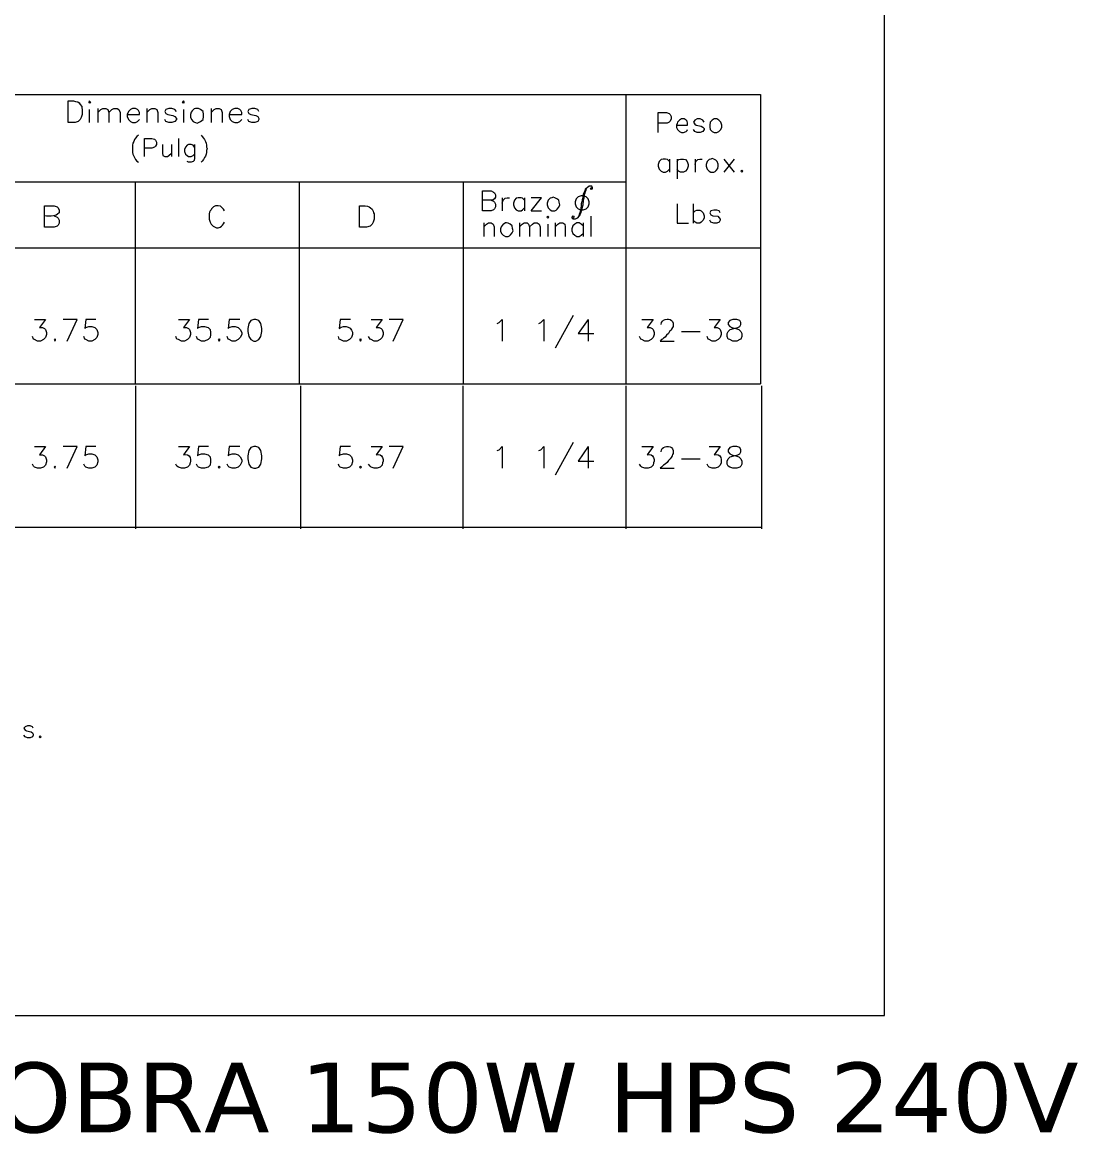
# Model space of a CAD drawing. Extents: x 604418 to 606014, y 1310869 to 1312555.
# Drawn here: x 605449.03 to 605487.78, y 1311102.49 to 1311143.32 of the extents above; entities that cross this region are included whole.
import ezdxf

# ---------------------------------------------------------------- set-up
doc = ezdxf.new("R2010")
doc.units = 0
doc.header["$MEASUREMENT"] = 0
doc.linetypes.add('DASHED', pattern=[0.75, 0.5, -0.25])
doc.layers.get('0').update_dxf_attribs({"color": 10})
doc.layers.add('_Detalles', color=254, linetype='DASHED')
doc.styles.add('ISAAC', font='arial.ttf')

msp = doc.modelspace()

# ---------------------------------------------------------------- linework, layer by layer
at = {"color": 7, "lineweight": 13}
msp.add_lwpolyline([(605420.505, 1311106.841), (605480.689, 1311106.841), (605480.689, 1311184.727), (605420.505, 1311184.727)], close=True, dxfattribs=at)
for points in [[(605423.434, 1311140.668), (605476.128, 1311140.668)], [(605450.711, 1311139.637), (605450.711, 1311140.429), (605450.766, 1311140.429), (605450.821, 1311140.429), (605450.913, 1311140.429), (605450.987, 1311140.41), (605451.061, 1311140.392), (605451.116, 1311140.355), (605451.153, 1311140.3), (605451.208, 1311140.226), (605451.208, 1311140.171), (605451.226, 1311140.116), (605451.226, 1311139.931), (605451.19, 1311139.821), (605451.153, 1311139.747), (605451.079, 1311139.673), (605450.969, 1311139.637), (605450.711, 1311139.637)], [(605451.466, 1311140.373), (605451.484, 1311140.355), (605451.54, 1311140.373), (605451.484, 1311140.429), (605451.466, 1311140.373)], [(605454.892, 1311140.373), (605454.947, 1311140.355), (605454.984, 1311140.373), (605454.947, 1311140.429), (605454.892, 1311140.373)], [(605471.192, 1311140.668), (605471.192, 1311130.041)], [(605476.128, 1311140.668), (605476.128, 1311130.041)], [(605451.484, 1311140.116), (605451.484, 1311139.637)], [(605451.797, 1311140.152), (605451.797, 1311139.637)], [(605451.797, 1311140.005), (605451.908, 1311140.116), (605451.982, 1311140.152), (605452.092, 1311140.152), (605452.166, 1311140.116), (605452.203, 1311140.005), (605452.203, 1311139.637)], [(605452.203, 1311140.005), (605452.313, 1311140.116), (605452.387, 1311140.152), (605452.516, 1311140.152), (605452.571, 1311140.116), (605452.626, 1311140.005), (605452.626, 1311139.637)], [(605452.884, 1311139.931), (605453.326, 1311139.931), (605453.326, 1311140.005), (605453.289, 1311140.079), (605453.252, 1311140.116), (605453.179, 1311140.152), (605453.068, 1311140.152), (605452.995, 1311140.116), (605452.921, 1311140.042), (605452.884, 1311139.931), (605452.884, 1311139.858), (605452.921, 1311139.747), (605452.995, 1311139.673), (605453.068, 1311139.637), (605453.179, 1311139.637), (605453.252, 1311139.673), (605453.326, 1311139.747)], [(605453.602, 1311140.152), (605453.602, 1311139.637)], [(605453.602, 1311140.005), (605453.713, 1311140.116), (605453.787, 1311140.152), (605453.897, 1311140.152), (605453.971, 1311140.116), (605454.008, 1311140.005), (605454.008, 1311139.637)], [(605454.689, 1311140.042), (605454.634, 1311140.116), (605454.523, 1311140.152), (605454.413, 1311140.152), (605454.302, 1311140.116), (605454.265, 1311140.042), (605454.302, 1311139.968), (605454.376, 1311139.931), (605454.56, 1311139.894), (605454.634, 1311139.858), (605454.689, 1311139.784), (605454.689, 1311139.747), (605454.634, 1311139.673), (605454.523, 1311139.637), (605454.413, 1311139.637), (605454.302, 1311139.673), (605454.265, 1311139.747)], [(605454.947, 1311140.116), (605454.947, 1311139.637)], [(605455.389, 1311140.152), (605455.334, 1311140.134), (605455.297, 1311140.097), (605455.26, 1311140.06), (605455.223, 1311140.023), (605455.205, 1311139.931), (605455.205, 1311139.839), (605455.242, 1311139.747), (605455.297, 1311139.673), (605455.352, 1311139.655), (605455.389, 1311139.637), (605455.444, 1311139.618), (605455.499, 1311139.637), (605455.573, 1311139.673), (605455.665, 1311139.747), (605455.684, 1311139.858), (605455.684, 1311139.931), (605455.665, 1311140.042), (605455.573, 1311140.116), (605455.499, 1311140.152), (605455.389, 1311140.152)], [(605455.96, 1311140.152), (605455.96, 1311139.637)], [(605455.96, 1311140.005), (605456.07, 1311140.116), (605456.144, 1311140.152), (605456.255, 1311140.152), (605456.328, 1311140.116), (605456.365, 1311140.005), (605456.365, 1311139.637)], [(605456.623, 1311139.931), (605457.083, 1311139.931), (605457.083, 1311140.005), (605457.047, 1311140.079), (605457.01, 1311140.116), (605456.936, 1311140.152), (605456.826, 1311140.152), (605456.733, 1311140.116), (605456.66, 1311140.042), (605456.623, 1311139.931), (605456.623, 1311139.858), (605456.66, 1311139.747), (605456.733, 1311139.673), (605456.826, 1311139.637), (605456.936, 1311139.637), (605457.01, 1311139.673), (605457.083, 1311139.747)], [(605457.71, 1311140.042), (605457.673, 1311140.116), (605457.562, 1311140.152), (605457.452, 1311140.152), (605457.341, 1311140.116), (605457.304, 1311140.042), (605457.341, 1311139.968), (605457.415, 1311139.931), (605457.599, 1311139.894), (605457.673, 1311139.858), (605457.71, 1311139.784), (605457.71, 1311139.747), (605457.673, 1311139.673), (605457.562, 1311139.637), (605457.452, 1311139.637), (605457.341, 1311139.673), (605457.304, 1311139.747)], [(605472.37, 1311139.268), (605472.37, 1311140.005), (605472.683, 1311140.005), (605472.776, 1311139.968), (605472.812, 1311139.931), (605472.849, 1311139.858), (605472.849, 1311139.802), (605472.849, 1311139.766), (605472.812, 1311139.692), (605472.776, 1311139.655), (605472.702, 1311139.618), (605472.61, 1311139.618), (605472.536, 1311139.618), (605472.444, 1311139.618), (605472.37, 1311139.618)], [(605473.052, 1311139.545), (605473.457, 1311139.545), (605473.457, 1311139.618), (605473.439, 1311139.692), (605473.402, 1311139.729), (605473.328, 1311139.766), (605473.236, 1311139.766), (605473.162, 1311139.729), (605473.089, 1311139.655), (605473.07, 1311139.6), (605473.052, 1311139.545), (605473.052, 1311139.508), (605473.052, 1311139.452), (605473.089, 1311139.379), (605473.162, 1311139.305), (605473.236, 1311139.268), (605473.31, 1311139.268), (605473.402, 1311139.305), (605473.439, 1311139.342), (605473.457, 1311139.379)], [(605474.065, 1311139.655), (605474.01, 1311139.729), (605473.917, 1311139.766), (605473.807, 1311139.766), (605473.715, 1311139.729), (605473.678, 1311139.655), (605473.715, 1311139.581), (605473.77, 1311139.545), (605473.954, 1311139.508), (605474.01, 1311139.471), (605474.065, 1311139.416), (605474.065, 1311139.379), (605474.01, 1311139.305), (605473.917, 1311139.268), (605473.807, 1311139.268), (605473.715, 1311139.305), (605473.678, 1311139.379)], [(605474.433, 1311139.766), (605474.359, 1311139.729), (605474.286, 1311139.655), (605474.267, 1311139.545), (605474.267, 1311139.471), (605474.286, 1311139.379), (605474.359, 1311139.305), (605474.433, 1311139.268), (605474.525, 1311139.268), (605474.599, 1311139.305), (605474.673, 1311139.379), (605474.709, 1311139.471), (605474.709, 1311139.545), (605474.673, 1311139.655), (605474.599, 1311139.729), (605474.525, 1311139.766), (605474.433, 1311139.766)], [(605453.289, 1311139.176), (605453.234, 1311139.121), (605453.179, 1311139.066), (605453.142, 1311139.01), (605453.124, 1311138.937), (605453.087, 1311138.882), (605453.068, 1311138.808), (605453.068, 1311138.734), (605453.068, 1311138.679), (605453.068, 1311138.605), (605453.068, 1311138.532), (605453.087, 1311138.476), (605453.124, 1311138.403), (605453.142, 1311138.347), (605453.179, 1311138.274), (605453.234, 1311138.218), (605453.289, 1311138.182)], [(605455.592, 1311139.176), (605455.628, 1311139.121), (605455.684, 1311139.066), (605455.72, 1311139.01), (605455.757, 1311138.937), (605455.776, 1311138.882), (605455.794, 1311138.808), (605455.794, 1311138.734), (605455.813, 1311138.679), (605455.794, 1311138.605), (605455.794, 1311138.532), (605455.776, 1311138.476), (605455.757, 1311138.403), (605455.72, 1311138.347), (605455.684, 1311138.274), (605455.628, 1311138.218), (605455.592, 1311138.182)], [(605453.51, 1311138.384), (605453.51, 1311139.047), (605453.787, 1311139.047), (605453.879, 1311139.029), (605453.915, 1311138.992), (605453.952, 1311138.918), (605453.952, 1311138.826), (605453.915, 1311138.771), (605453.879, 1311138.734), (605453.787, 1311138.697), (605453.51, 1311138.697)], [(605454.173, 1311138.826), (605454.173, 1311138.513), (605454.192, 1311138.421), (605454.265, 1311138.384), (605454.358, 1311138.384), (605454.413, 1311138.421), (605454.505, 1311138.513)], [(605454.505, 1311138.826), (605454.505, 1311138.384)], [(605454.763, 1311139.047), (605454.763, 1311138.384)], [(605455.352, 1311138.734), (605455.297, 1311138.808), (605455.223, 1311138.826), (605455.131, 1311138.826), (605455.076, 1311138.808), (605455.021, 1311138.734), (605454.984, 1311138.642), (605454.984, 1311138.568), (605455.021, 1311138.476), (605455.076, 1311138.421), (605455.131, 1311138.384), (605455.223, 1311138.384), (605455.297, 1311138.421), (605455.352, 1311138.476)], [(605455.352, 1311138.826), (605455.352, 1311138.329), (605455.334, 1311138.237), (605455.297, 1311138.2), (605455.223, 1311138.182), (605455.131, 1311138.182), (605455.076, 1311138.2)], [(605472.794, 1311138.2), (605472.72, 1311138.274), (605472.647, 1311138.292), (605472.555, 1311138.292), (605472.481, 1311138.274), (605472.407, 1311138.2), (605472.37, 1311138.09), (605472.37, 1311138.034), (605472.407, 1311137.924), (605472.481, 1311137.85), (605472.555, 1311137.813), (605472.647, 1311137.813), (605472.72, 1311137.85), (605472.794, 1311137.924)], [(605472.794, 1311138.292), (605472.794, 1311137.813)], [(605473.07, 1311138.292), (605473.07, 1311137.574)], [(605473.07, 1311138.2), (605473.125, 1311138.274), (605473.199, 1311138.292), (605473.31, 1311138.292), (605473.383, 1311138.274), (605473.439, 1311138.2), (605473.475, 1311138.09), (605473.475, 1311138.034), (605473.439, 1311137.924), (605473.383, 1311137.85), (605473.31, 1311137.813), (605473.199, 1311137.813), (605473.125, 1311137.85), (605473.07, 1311137.924)], [(605473.733, 1311138.292), (605473.733, 1311137.813)], [(605473.733, 1311138.09), (605473.752, 1311138.2), (605473.825, 1311138.274), (605473.899, 1311138.292), (605473.991, 1311138.292)], [(605474.304, 1311138.292), (605474.249, 1311138.274), (605474.175, 1311138.2), (605474.138, 1311138.09), (605474.138, 1311138.034), (605474.175, 1311137.924), (605474.249, 1311137.85), (605474.304, 1311137.813), (605474.415, 1311137.813), (605474.47, 1311137.832), (605474.507, 1311137.869), (605474.562, 1311137.942), (605474.581, 1311138.034), (605474.581, 1311138.108), (605474.544, 1311138.2), (605474.488, 1311138.255), (605474.415, 1311138.292), (605474.359, 1311138.311), (605474.304, 1311138.292)], [(605474.783, 1311138.292), (605475.17, 1311137.813)], [(605475.17, 1311138.292), (605474.783, 1311137.813)], [(605475.446, 1311137.887), (605475.409, 1311137.85), (605475.446, 1311137.813), (605475.483, 1311137.85), (605475.446, 1311137.887)], [(605441.133, 1311137.463), (605471.192, 1311137.463)], [(605453.179, 1311130.041), (605453.179, 1311137.463)], [(605459.201, 1311130.041), (605459.201, 1311137.463)], [(605465.224, 1311130.041), (605465.224, 1311137.463)], [(605465.924, 1311136.395), (605465.924, 1311137.132), (605466.237, 1311137.132), (605466.329, 1311137.077), (605466.366, 1311137.058), (605466.403, 1311136.984), (605466.403, 1311136.929), (605466.403, 1311136.892), (605466.366, 1311136.837), (605466.311, 1311136.8), (605466.237, 1311136.782), (605466.145, 1311136.782), (605466.071, 1311136.782), (605465.979, 1311136.782), (605465.924, 1311136.782)], [(605469.737, 1311137.205), (605469.718, 1311137.15), (605469.7, 1311137.095), (605469.681, 1311137.04), (605469.663, 1311136.984), (605469.644, 1311136.911), (605469.644, 1311136.856), (605469.626, 1311136.782), (605469.626, 1311136.727), (605469.608, 1311136.653), (605469.608, 1311136.598), (605469.589, 1311136.524), (605469.571, 1311136.45), (605469.552, 1311136.395), (605469.534, 1311136.321), (605469.516, 1311136.266), (605469.479, 1311136.211), (605469.405, 1311136.119), (605469.331, 1311136.082), (605469.258, 1311136.082), (605469.221, 1311136.119), (605469.221, 1311136.156), (605469.258, 1311136.211), (605469.295, 1311136.156), (605469.258, 1311136.119)], [(605469.939, 1311137.242), (605469.884, 1311137.205), (605469.939, 1311137.187), (605469.958, 1311137.205), (605469.958, 1311137.242), (605469.939, 1311137.298), (605469.847, 1311137.298), (605469.773, 1311137.242), (605469.7, 1311137.187), (605469.681, 1311137.132), (605469.644, 1311137.058), (605469.626, 1311137.003), (605469.608, 1311136.929), (605469.608, 1311136.874), (605469.589, 1311136.8), (605469.571, 1311136.727), (605469.552, 1311136.653), (605469.552, 1311136.579), (605469.534, 1311136.506), (605469.534, 1311136.45), (605469.516, 1311136.377), (605469.497, 1311136.321), (605469.479, 1311136.266), (605469.46, 1311136.211), (605469.442, 1311136.156)], [(605466.237, 1311136.782), (605466.329, 1311136.745), (605466.366, 1311136.708), (605466.403, 1311136.635), (605466.403, 1311136.542), (605466.366, 1311136.469), (605466.329, 1311136.432), (605466.237, 1311136.395), (605465.924, 1311136.395)], [(605466.642, 1311136.874), (605466.642, 1311136.395)], [(605466.642, 1311136.671), (605466.679, 1311136.782), (605466.753, 1311136.856), (605466.827, 1311136.874), (605466.919, 1311136.874)], [(605467.471, 1311136.782), (605467.397, 1311136.856), (605467.342, 1311136.874), (605467.232, 1311136.874), (605467.158, 1311136.856), (605467.103, 1311136.782), (605467.066, 1311136.671), (605467.066, 1311136.616), (605467.103, 1311136.506), (605467.158, 1311136.432), (605467.232, 1311136.395), (605467.342, 1311136.395), (605467.397, 1311136.432), (605467.471, 1311136.506)], [(605467.471, 1311136.874), (605467.471, 1311136.395)], [(605467.711, 1311136.395), (605468.097, 1311136.874), (605467.711, 1311136.874)], [(605468.466, 1311136.874), (605468.41, 1311136.856), (605468.337, 1311136.782), (605468.3, 1311136.671), (605468.3, 1311136.616), (605468.337, 1311136.506), (605468.41, 1311136.432), (605468.466, 1311136.395), (605468.576, 1311136.395), (605468.631, 1311136.413), (605468.668, 1311136.45), (605468.724, 1311136.524), (605468.76, 1311136.616), (605468.742, 1311136.708), (605468.724, 1311136.782), (605468.65, 1311136.837), (605468.576, 1311136.874), (605468.521, 1311136.892), (605468.466, 1311136.874)], [(605469.552, 1311136.948), (605469.442, 1311136.911), (605469.368, 1311136.837), (605469.331, 1311136.727), (605469.331, 1311136.653), (605469.368, 1311136.542), (605469.442, 1311136.469), (605469.552, 1311136.432), (605469.626, 1311136.432), (605469.737, 1311136.469), (605469.81, 1311136.542), (605469.847, 1311136.653), (605469.847, 1311136.727), (605469.81, 1311136.837), (605469.737, 1311136.911), (605469.626, 1311136.948), (605469.552, 1311136.948)], [(605473.07, 1311136.653), (605473.07, 1311135.935), (605473.494, 1311135.935)], [(605473.66, 1311136.653), (605473.66, 1311135.935)], [(605449.845, 1311135.787), (605449.845, 1311136.579), (605450.195, 1311136.579), (605450.306, 1311136.542), (605450.342, 1311136.506), (605450.379, 1311136.413), (605450.379, 1311136.377), (605450.379, 1311136.321), (605450.324, 1311136.266), (605450.269, 1311136.229), (605450.177, 1311136.211), (605450.085, 1311136.192), (605449.992, 1311136.192), (605449.919, 1311136.192), (605449.845, 1311136.211)], [(605456.457, 1311136.395), (605456.42, 1311136.45), (605456.383, 1311136.487), (605456.347, 1311136.524), (605456.31, 1311136.561), (605456.218, 1311136.579), (605456.126, 1311136.579), (605456.052, 1311136.542), (605455.978, 1311136.469), (605455.96, 1311136.432), (605455.923, 1311136.395), (605455.905, 1311136.34), (605455.886, 1311136.285), (605455.886, 1311136.082), (605455.923, 1311135.971), (605455.96, 1311135.898), (605456.034, 1311135.824), (605456.107, 1311135.787), (605456.162, 1311135.769), (605456.218, 1311135.769), (605456.291, 1311135.787), (605456.347, 1311135.824), (605456.383, 1311135.861), (605456.42, 1311135.916), (605456.457, 1311135.971)], [(605461.412, 1311135.787), (605461.412, 1311136.579), (605461.467, 1311136.579), (605461.522, 1311136.579), (605461.614, 1311136.579), (605461.706, 1311136.561), (605461.762, 1311136.542), (605461.817, 1311136.506), (605461.872, 1311136.45), (605461.909, 1311136.377), (605461.927, 1311136.321), (605461.946, 1311136.285), (605461.946, 1311136.082), (605461.909, 1311135.971), (605461.872, 1311135.898), (605461.798, 1311135.824), (605461.669, 1311135.787), (605461.412, 1311135.787)], [(605467.711, 1311136.395), (605468.097, 1311136.395)], [(605473.66, 1311136.321), (605473.733, 1311136.395), (605473.789, 1311136.413), (605473.899, 1311136.413), (605473.954, 1311136.395), (605474.028, 1311136.321), (605474.065, 1311136.211), (605474.065, 1311136.137), (605474.028, 1311136.045), (605473.954, 1311135.971), (605473.899, 1311135.935), (605473.789, 1311135.935), (605473.733, 1311135.971), (605473.66, 1311136.045)], [(605474.654, 1311136.321), (605474.617, 1311136.395), (605474.525, 1311136.413), (605474.415, 1311136.413), (605474.304, 1311136.395), (605474.267, 1311136.321), (605474.304, 1311136.248), (605474.378, 1311136.211), (605474.562, 1311136.192), (605474.617, 1311136.137), (605474.654, 1311136.082), (605474.654, 1311136.045), (605474.617, 1311135.971), (605474.525, 1311135.935), (605474.415, 1311135.935), (605474.304, 1311135.971), (605474.267, 1311136.045)], [(605450.195, 1311136.211), (605450.306, 1311136.156), (605450.342, 1311136.119), (605450.379, 1311136.045), (605450.379, 1311135.935), (605450.342, 1311135.861), (605450.306, 1311135.824), (605450.195, 1311135.787), (605449.845, 1311135.787)], [(605465.979, 1311135.953), (605465.979, 1311135.456)], [(605465.979, 1311135.806), (605466.071, 1311135.898), (605466.145, 1311135.953), (605466.237, 1311135.953), (605466.311, 1311135.898), (605466.348, 1311135.806), (605466.348, 1311135.456)], [(605466.771, 1311135.953), (605466.716, 1311135.916), (605466.679, 1311135.898), (605466.606, 1311135.806), (605466.587, 1311135.732), (605466.587, 1311135.64), (605466.624, 1311135.566), (605466.679, 1311135.493), (605466.771, 1311135.456), (605466.808, 1311135.456), (605466.863, 1311135.456), (605466.919, 1311135.474), (605466.955, 1311135.511), (605467.011, 1311135.585), (605467.048, 1311135.658), (605467.029, 1311135.75), (605467.011, 1311135.843), (605466.937, 1311135.898), (605466.863, 1311135.935), (605466.808, 1311135.953), (605466.771, 1311135.953)], [(605467.287, 1311135.953), (605467.287, 1311135.456)], [(605467.287, 1311135.806), (605467.379, 1311135.898), (605467.453, 1311135.953), (605467.563, 1311135.953), (605467.618, 1311135.898), (605467.655, 1311135.806), (605467.655, 1311135.456)], [(605467.655, 1311135.806), (605467.766, 1311135.898), (605467.821, 1311135.953), (605467.932, 1311135.953), (605468.005, 1311135.898), (605468.042, 1311135.806), (605468.042, 1311135.456)], [(605468.282, 1311136.156), (605468.318, 1311136.119), (605468.355, 1311136.156), (605468.318, 1311136.192), (605468.282, 1311136.156)], [(605468.318, 1311135.898), (605468.318, 1311135.456)], [(605468.595, 1311135.953), (605468.595, 1311135.456)], [(605468.595, 1311135.806), (605468.687, 1311135.898), (605468.76, 1311135.953), (605468.871, 1311135.953), (605468.945, 1311135.898), (605468.963, 1311135.806), (605468.963, 1311135.456)], [(605469.626, 1311135.843), (605469.552, 1311135.898), (605469.479, 1311135.953), (605469.387, 1311135.953), (605469.313, 1311135.898), (605469.239, 1311135.843), (605469.202, 1311135.732), (605469.202, 1311135.658), (605469.239, 1311135.566), (605469.313, 1311135.493), (605469.387, 1311135.456), (605469.479, 1311135.456), (605469.552, 1311135.493), (605469.626, 1311135.566)], [(605469.626, 1311135.953), (605469.626, 1311135.456)], [(605469.902, 1311136.192), (605469.902, 1311135.456)], [(605423.434, 1311135.032), (605476.128, 1311135.032)], [(605469.258, 1311132.546), (605468.595, 1311131.349)], [(605449.477, 1311132.398), (605449.882, 1311132.398), (605449.661, 1311132.104), (605449.771, 1311132.104), (605449.845, 1311132.067), (605449.882, 1311132.03), (605449.919, 1311131.919), (605449.919, 1311131.846), (605449.882, 1311131.735), (605449.808, 1311131.662), (605449.698, 1311131.606), (605449.587, 1311131.606), (605449.477, 1311131.662), (605449.44, 1311131.68), (605449.403, 1311131.772)], [(605450.674, 1311131.606), (605451.042, 1311132.398), (605450.527, 1311132.398)], [(605451.724, 1311132.398), (605451.355, 1311132.398), (605451.319, 1311132.067), (605451.355, 1311132.104), (605451.466, 1311132.141), (605451.576, 1311132.141), (605451.687, 1311132.104), (605451.761, 1311132.03), (605451.797, 1311131.919), (605451.797, 1311131.846), (605451.761, 1311131.735), (605451.687, 1311131.662), (605451.576, 1311131.606), (605451.466, 1311131.606), (605451.355, 1311131.662), (605451.319, 1311131.68), (605451.282, 1311131.772)], [(605454.763, 1311132.398), (605455.168, 1311132.398), (605454.947, 1311132.104), (605455.057, 1311132.104), (605455.131, 1311132.067), (605455.168, 1311132.03), (605455.205, 1311131.919), (605455.205, 1311131.846), (605455.168, 1311131.735), (605455.094, 1311131.662), (605454.984, 1311131.606), (605454.873, 1311131.606), (605454.763, 1311131.662), (605454.707, 1311131.68), (605454.671, 1311131.772)], [(605455.868, 1311132.398), (605455.499, 1311132.398), (605455.463, 1311132.067), (605455.499, 1311132.104), (605455.61, 1311132.141), (605455.72, 1311132.141), (605455.849, 1311132.104), (605455.923, 1311132.03), (605455.941, 1311131.919), (605455.941, 1311131.846), (605455.923, 1311131.735), (605455.849, 1311131.662), (605455.72, 1311131.606), (605455.61, 1311131.606), (605455.499, 1311131.662), (605455.463, 1311131.68), (605455.426, 1311131.772)], [(605457.01, 1311132.398), (605456.623, 1311132.398), (605456.586, 1311132.067), (605456.623, 1311132.104), (605456.733, 1311132.141), (605456.844, 1311132.141), (605456.954, 1311132.104), (605457.028, 1311132.03), (605457.083, 1311131.919), (605457.083, 1311131.846), (605457.028, 1311131.735), (605456.954, 1311131.662), (605456.844, 1311131.606), (605456.733, 1311131.606), (605456.623, 1311131.662), (605456.586, 1311131.68), (605456.549, 1311131.772)], [(605457.525, 1311132.398), (605457.415, 1311132.362), (605457.341, 1311132.251), (605457.304, 1311132.067), (605457.304, 1311131.956), (605457.341, 1311131.772), (605457.415, 1311131.662), (605457.525, 1311131.606), (605457.599, 1311131.606), (605457.71, 1311131.662), (605457.783, 1311131.772), (605457.82, 1311131.956), (605457.82, 1311132.067), (605457.783, 1311132.251), (605457.71, 1311132.362), (605457.599, 1311132.398), (605457.525, 1311132.398)], [(605461.08, 1311132.398), (605460.693, 1311132.398), (605460.656, 1311132.067), (605460.73, 1311132.122), (605460.822, 1311132.141), (605460.914, 1311132.141), (605460.988, 1311132.122), (605461.062, 1311132.085), (605461.117, 1311132.012), (605461.154, 1311131.938), (605461.154, 1311131.883), (605461.154, 1311131.846), (605461.117, 1311131.735), (605461.043, 1311131.662), (605460.933, 1311131.606), (605460.822, 1311131.606), (605460.693, 1311131.662), (605460.656, 1311131.68), (605460.638, 1311131.772)], [(605461.835, 1311132.398), (605462.24, 1311132.398), (605462.019, 1311132.104), (605462.13, 1311132.104), (605462.204, 1311132.067), (605462.24, 1311132.03), (605462.277, 1311131.919), (605462.277, 1311131.846), (605462.24, 1311131.735), (605462.167, 1311131.662), (605462.056, 1311131.606), (605461.946, 1311131.606), (605461.835, 1311131.662), (605461.798, 1311131.68), (605461.743, 1311131.772)], [(605462.646, 1311131.606), (605463.014, 1311132.398), (605462.498, 1311132.398)], [(605466.458, 1311132.251), (605466.532, 1311132.288), (605466.642, 1311132.398), (605466.642, 1311131.606)], [(605467.987, 1311132.251), (605468.061, 1311132.288), (605468.171, 1311132.398), (605468.171, 1311131.606)], [(605469.81, 1311132.398), (605469.442, 1311131.883), (605470.013, 1311131.883)], [(605469.81, 1311132.398), (605469.81, 1311131.606)], [(605471.781, 1311132.398), (605472.186, 1311132.398), (605471.965, 1311132.104), (605472.076, 1311132.104), (605472.149, 1311132.067), (605472.186, 1311132.03), (605472.223, 1311131.919), (605472.223, 1311131.846), (605472.186, 1311131.735), (605472.112, 1311131.662), (605472.002, 1311131.606), (605471.891, 1311131.606), (605471.781, 1311131.662), (605471.744, 1311131.68), (605471.689, 1311131.772)], [(605472.481, 1311132.214), (605472.499, 1311132.288), (605472.536, 1311132.343), (605472.573, 1311132.38), (605472.628, 1311132.398), (605472.702, 1311132.417), (605472.757, 1311132.417), (605472.812, 1311132.398), (605472.868, 1311132.362), (605472.904, 1311132.325), (605472.923, 1311132.269), (605472.923, 1311132.196), (605472.923, 1311132.141), (605472.904, 1311132.104), (605472.868, 1311132.048), (605472.849, 1311132.012), (605472.794, 1311131.956), (605472.757, 1311131.883), (605472.683, 1311131.827), (605472.628, 1311131.754), (605472.573, 1311131.717), (605472.536, 1311131.68), (605472.499, 1311131.662), (605472.444, 1311131.606), (605472.96, 1311131.606)], [(605474.249, 1311132.398), (605474.654, 1311132.398), (605474.433, 1311132.104), (605474.544, 1311132.104), (605474.617, 1311132.067), (605474.654, 1311132.03), (605474.691, 1311131.919), (605474.691, 1311131.846), (605474.654, 1311131.735), (605474.581, 1311131.662), (605474.47, 1311131.606), (605474.359, 1311131.606), (605474.249, 1311131.662), (605474.212, 1311131.68), (605474.175, 1311131.772)], [(605475.115, 1311132.398), (605475.004, 1311132.362), (605474.949, 1311132.288), (605474.949, 1311132.214), (605475.004, 1311132.141), (605475.078, 1311132.104), (605475.225, 1311132.067), (605475.336, 1311132.03), (605475.409, 1311131.956), (605475.446, 1311131.883), (605475.446, 1311131.772), (605475.409, 1311131.68), (605475.372, 1311131.662), (605475.262, 1311131.606), (605475.115, 1311131.606), (605475.004, 1311131.662), (605474.949, 1311131.68), (605474.912, 1311131.772), (605474.912, 1311131.883), (605474.949, 1311131.956), (605475.023, 1311132.03), (605475.151, 1311132.067), (605475.299, 1311132.104), (605475.372, 1311132.141), (605475.409, 1311132.214), (605475.409, 1311132.288), (605475.372, 1311132.362), (605475.262, 1311132.398), (605475.115, 1311132.398)], [(605473.236, 1311131.956), (605473.917, 1311131.956)], [(605450.232, 1311131.68), (605450.195, 1311131.662), (605450.232, 1311131.606), (605450.25, 1311131.662), (605450.232, 1311131.68)], [(605456.255, 1311131.68), (605456.218, 1311131.662), (605456.255, 1311131.606), (605456.291, 1311131.662), (605456.255, 1311131.68)], [(605461.448, 1311131.68), (605461.412, 1311131.662), (605461.448, 1311131.606), (605461.485, 1311131.662), (605461.448, 1311131.68)], [(605423.434, 1311130.041), (605476.128, 1311130.041)], [(605453.179, 1311129.967), (605453.179, 1311124.718)], [(605459.238, 1311129.967), (605459.238, 1311124.718)], [(605465.206, 1311129.967), (605465.206, 1311124.718)], [(605471.192, 1311129.967), (605471.192, 1311124.718)], [(605476.164, 1311129.967), (605476.164, 1311124.718)], [(605449.477, 1311127.739), (605449.882, 1311127.739), (605449.661, 1311127.425), (605449.771, 1311127.425), (605449.845, 1311127.389), (605449.882, 1311127.352), (605449.919, 1311127.241), (605449.919, 1311127.168), (605449.882, 1311127.057), (605449.808, 1311126.983), (605449.698, 1311126.947), (605449.587, 1311126.947), (605449.477, 1311126.983), (605449.44, 1311127.02), (605449.403, 1311127.094)], [(605450.674, 1311126.947), (605451.042, 1311127.739), (605450.527, 1311127.739)], [(605451.724, 1311127.739), (605451.355, 1311127.739), (605451.319, 1311127.389), (605451.355, 1311127.425), (605451.466, 1311127.462), (605451.576, 1311127.462), (605451.687, 1311127.425), (605451.761, 1311127.352), (605451.797, 1311127.241), (605451.797, 1311127.168), (605451.761, 1311127.057), (605451.687, 1311126.983), (605451.576, 1311126.947), (605451.466, 1311126.947), (605451.355, 1311126.983), (605451.319, 1311127.02), (605451.282, 1311127.094)], [(605454.763, 1311127.739), (605455.168, 1311127.739), (605454.947, 1311127.425), (605455.021, 1311127.444), (605455.094, 1311127.425), (605455.149, 1311127.389), (605455.186, 1311127.333), (605455.205, 1311127.26), (605455.205, 1311127.204), (605455.186, 1311127.131), (605455.168, 1311127.057), (605455.094, 1311126.983), (605454.984, 1311126.947), (605454.873, 1311126.947), (605454.763, 1311126.983), (605454.707, 1311127.02), (605454.671, 1311127.094)], [(605455.868, 1311127.739), (605455.499, 1311127.739), (605455.463, 1311127.389), (605455.499, 1311127.425), (605455.61, 1311127.462), (605455.72, 1311127.462), (605455.849, 1311127.425), (605455.923, 1311127.352), (605455.941, 1311127.241), (605455.941, 1311127.168), (605455.923, 1311127.057), (605455.849, 1311126.983), (605455.72, 1311126.947), (605455.61, 1311126.947), (605455.499, 1311126.983), (605455.463, 1311127.02), (605455.426, 1311127.094)], [(605457.01, 1311127.739), (605456.623, 1311127.739), (605456.586, 1311127.389), (605456.623, 1311127.425), (605456.733, 1311127.462), (605456.844, 1311127.462), (605456.954, 1311127.425), (605457.028, 1311127.352), (605457.083, 1311127.241), (605457.083, 1311127.168), (605457.028, 1311127.057), (605456.954, 1311126.983), (605456.844, 1311126.947), (605456.733, 1311126.947), (605456.623, 1311126.983), (605456.586, 1311127.02), (605456.549, 1311127.094)], [(605457.525, 1311127.739), (605457.415, 1311127.702), (605457.341, 1311127.591), (605457.304, 1311127.389), (605457.304, 1311127.278), (605457.341, 1311127.094), (605457.415, 1311126.983), (605457.525, 1311126.947), (605457.599, 1311126.947), (605457.71, 1311126.983), (605457.783, 1311127.094), (605457.82, 1311127.278), (605457.82, 1311127.389), (605457.783, 1311127.591), (605457.71, 1311127.702), (605457.599, 1311127.739), (605457.525, 1311127.739)], [(605461.08, 1311127.739), (605460.693, 1311127.739), (605460.656, 1311127.389), (605460.693, 1311127.425), (605460.822, 1311127.462), (605460.933, 1311127.462), (605461.043, 1311127.425), (605461.117, 1311127.352), (605461.154, 1311127.241), (605461.154, 1311127.168), (605461.117, 1311127.057), (605461.043, 1311126.983), (605460.933, 1311126.947), (605460.822, 1311126.947), (605460.693, 1311126.983), (605460.656, 1311127.02), (605460.638, 1311127.094)], [(605461.835, 1311127.739), (605462.24, 1311127.739), (605462.019, 1311127.425), (605462.093, 1311127.444), (605462.167, 1311127.425), (605462.222, 1311127.389), (605462.259, 1311127.333), (605462.277, 1311127.26), (605462.277, 1311127.204), (605462.259, 1311127.131), (605462.24, 1311127.057), (605462.167, 1311126.983), (605462.056, 1311126.947), (605461.946, 1311126.947), (605461.835, 1311126.983), (605461.798, 1311127.02), (605461.743, 1311127.094)], [(605462.646, 1311126.947), (605463.014, 1311127.739), (605462.498, 1311127.739)], [(605466.458, 1311127.591), (605466.532, 1311127.61), (605466.642, 1311127.739), (605466.642, 1311126.947)], [(605467.987, 1311127.591), (605468.061, 1311127.61), (605468.171, 1311127.739), (605468.171, 1311126.947)], [(605469.258, 1311127.886), (605468.595, 1311126.689)], [(605469.81, 1311127.739), (605469.442, 1311127.204), (605470.013, 1311127.204)], [(605469.81, 1311127.739), (605469.81, 1311126.947)], [(605471.781, 1311127.739), (605472.186, 1311127.739), (605471.965, 1311127.425), (605472.039, 1311127.444), (605472.112, 1311127.425), (605472.168, 1311127.389), (605472.205, 1311127.333), (605472.223, 1311127.26), (605472.223, 1311127.204), (605472.205, 1311127.131), (605472.186, 1311127.057), (605472.112, 1311126.983), (605472.002, 1311126.947), (605471.891, 1311126.947), (605471.781, 1311126.983), (605471.744, 1311127.02), (605471.689, 1311127.094)], [(605472.481, 1311127.536), (605472.499, 1311127.61), (605472.518, 1311127.665), (605472.573, 1311127.702), (605472.628, 1311127.72), (605472.683, 1311127.739), (605472.757, 1311127.739), (605472.812, 1311127.72), (605472.868, 1311127.702), (605472.904, 1311127.647), (605472.923, 1311127.591), (605472.923, 1311127.518), (605472.923, 1311127.481), (605472.904, 1311127.444), (605472.886, 1311127.389), (605472.849, 1311127.333), (605472.812, 1311127.278), (605472.757, 1311127.223), (605472.702, 1311127.149), (605472.628, 1311127.094), (605472.573, 1311127.057), (605472.536, 1311127.02), (605472.499, 1311126.983), (605472.444, 1311126.947), (605472.96, 1311126.947)], [(605474.249, 1311127.739), (605474.654, 1311127.739), (605474.433, 1311127.425), (605474.525, 1311127.444), (605474.581, 1311127.425), (605474.636, 1311127.389), (605474.673, 1311127.333), (605474.691, 1311127.26), (605474.691, 1311127.204), (605474.691, 1311127.131), (605474.654, 1311127.057), (605474.581, 1311126.983), (605474.47, 1311126.947), (605474.359, 1311126.947), (605474.249, 1311126.983), (605474.212, 1311127.02), (605474.175, 1311127.094)], [(605475.115, 1311127.739), (605475.004, 1311127.702), (605474.949, 1311127.61), (605474.949, 1311127.536), (605475.004, 1311127.462), (605475.078, 1311127.425), (605475.225, 1311127.389), (605475.336, 1311127.352), (605475.409, 1311127.278), (605475.446, 1311127.204), (605475.446, 1311127.094), (605475.409, 1311127.02), (605475.372, 1311126.983), (605475.262, 1311126.947), (605475.115, 1311126.947), (605475.004, 1311126.983), (605474.949, 1311127.02), (605474.912, 1311127.094), (605474.912, 1311127.204), (605474.949, 1311127.278), (605475.023, 1311127.352), (605475.151, 1311127.389), (605475.299, 1311127.425), (605475.372, 1311127.462), (605475.409, 1311127.536), (605475.409, 1311127.61), (605475.372, 1311127.702), (605475.262, 1311127.739), (605475.115, 1311127.739)], [(605473.236, 1311127.278), (605473.917, 1311127.278)], [(605450.232, 1311127.02), (605450.195, 1311126.983), (605450.232, 1311126.947), (605450.25, 1311126.983), (605450.232, 1311127.02)], [(605456.255, 1311127.02), (605456.218, 1311126.983), (605456.255, 1311126.947), (605456.291, 1311126.983), (605456.255, 1311127.02)], [(605461.448, 1311127.02), (605461.412, 1311126.983), (605461.448, 1311126.947), (605461.485, 1311126.983), (605461.448, 1311127.02)], [(605423.434, 1311124.773), (605476.164, 1311124.773)], [(605449.421, 1311117.388), (605449.403, 1311117.443), (605449.311, 1311117.48), (605449.219, 1311117.48), (605449.127, 1311117.443), (605449.09, 1311117.388), (605449.127, 1311117.314), (605449.182, 1311117.296), (605449.348, 1311117.259), (605449.403, 1311117.222), (605449.421, 1311117.167), (605449.421, 1311117.13), (605449.403, 1311117.075), (605449.311, 1311117.038), (605449.219, 1311117.038), (605449.127, 1311117.075), (605449.09, 1311117.13)], [(605449.679, 1311117.093), (605449.643, 1311117.075), (605449.679, 1311117.038), (605449.716, 1311117.075), (605449.679, 1311117.093)]]:
    msp.add_lwpolyline(points, dxfattribs=at)

# ---------------------------------------------------------------- texts
at = {"layer": '_Detalles', "color": 0, "linetype": 'Continuous', "insert": (605487.81, 1311102.493), "char_height": 2.56736, "attachment_point": 9, "style": 'ISAAC'}
msp.add_mtext('{\\fVerdana|b0|i0|c0|p34;LUMINARIA TIPO COBRA 150W HPS 240V}', dxfattribs=at)

doc.saveas('drawing.dxf')
